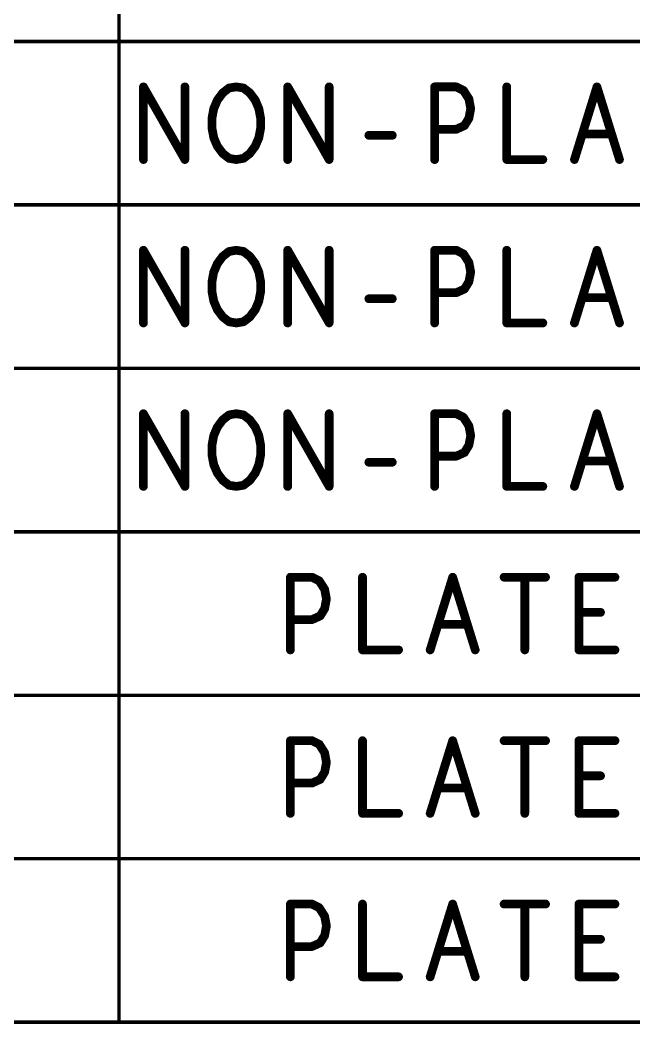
# Model space of a CAD drawing. Extents: x -14.2 to 19.9, y -5.2 to 16.9.
# Drawn here: x 13.244 to 14.299, y -0.372 to 1.354 of the extents above; entities that cross this region are included whole.
import ezdxf

# ---------------------------------------------------------------- set-up
doc = ezdxf.new("R2010")
doc.units = 0
doc.layers.get('0').update_dxf_attribs({"linetype": 'CONTINUOUS'})
doc.layers.add('FAB', color=2, linetype='CONTINUOUS')

# ---------------------------------------------------------------- blocks, each defined once
blk = doc.blocks.new('ROUND_1')
at = {"const_width": 0.003}
blk.add_lwpolyline([(-0.0015, 0, 1), (0.0015, 0, 1)], format="xyb", close=True, dxfattribs=at)
blk = doc.blocks.new('ROUND_105')
at = {"const_width": 0.0075}
blk.add_lwpolyline([(-0.00375, 0, 1), (0.00375, 0, 1)], format="xyb", close=True, dxfattribs=at)

msp = doc.modelspace()

# ---------------------------------------------------------------- linework, layer by layer
at = {"layer": 'FAB'}
for points, const_width in [([(13.4138, 6.3754), (13.4138, -0.3686)], 0.006), ([(8.7328, 1.3174), (15.4598, 1.3174)], 0.006), ([(13.4557, 1.1143), (13.4557, 1.2393)], 0.015), ([(13.4557, 1.2393), (13.527, 1.1143)], 0.015), ([(13.527, 1.1143), (13.527, 1.2393)], 0.015), ([(13.5921, 1.2289), (13.6029, 1.2373)], 0.015), ([(13.6029, 1.2373), (13.6153, 1.2393)], 0.015), ([(13.6153, 1.2393), (13.6277, 1.2373)], 0.015), ([(13.6277, 1.2373), (13.6386, 1.2289)], 0.015), ([(13.7037, 1.1143), (13.7037, 1.2393)], 0.015), ([(13.7037, 1.2393), (13.775, 1.1143)], 0.015), ([(13.775, 1.1143), (13.775, 1.2393)], 0.015), ([(13.9563, 1.1143), (13.9563, 1.2393)], 0.015), ([(13.9563, 1.2393), (13.9935, 1.2393)], 0.015), ([(13.9935, 1.2393), (14.0059, 1.2331)], 0.015), ([(14.0803, 1.2393), (14.0803, 1.1143)], 0.015), ([(14.1966, 1.1143), (14.2353, 1.2393)], 0.015), ([(14.2353, 1.2393), (14.2741, 1.1143)], 0.015), ([(13.5828, 1.2164), (13.5921, 1.2289)], 0.015), ([(13.6386, 1.2289), (13.6479, 1.2164)], 0.015), ([(14.0059, 1.2331), (14.0152, 1.2185)], 0.015), ([(14.0152, 1.2185), (14.0183, 1.2019)], 0.015), ([(13.5735, 1.1852), (13.5766, 1.2019)], 0.015), ([(13.5766, 1.2019), (13.5828, 1.2164)], 0.015), ([(13.6479, 1.2164), (13.6541, 1.2019)], 0.015), ([(13.6541, 1.2019), (13.6572, 1.1852)], 0.015), ([(14.0183, 1.2019), (14.0152, 1.1852)], 0.015), ([(13.5735, 1.1685), (13.5735, 1.1852)], 0.015), ([(13.6572, 1.1852), (13.6572, 1.1685)], 0.015), ([(14.0152, 1.1852), (14.0075, 1.1727)], 0.015), ([(13.5766, 1.1518), (13.5735, 1.1685)], 0.015), ([(13.6572, 1.1685), (13.6541, 1.1518)], 0.015), ([(13.9935, 1.1664), (13.9563, 1.1664)], 0.015), ([(14.0075, 1.1727), (13.9935, 1.1664)], 0.015), ([(13.5828, 1.1373), (13.5766, 1.1518)], 0.015), ([(13.6541, 1.1518), (13.6479, 1.1373)], 0.015), ([(13.8432, 1.156), (13.8835, 1.156)], 0.015), ([(14.2601, 1.1581), (14.2105, 1.1581)], 0.015), ([(13.5921, 1.1248), (13.5828, 1.1373)], 0.015), ([(13.6479, 1.1373), (13.6386, 1.1248)], 0.015), ([(13.6029, 1.1164), (13.5921, 1.1248)], 0.015), ([(13.6153, 1.1143), (13.6029, 1.1164)], 0.015), ([(13.6277, 1.1164), (13.6153, 1.1143)], 0.015), ([(13.6386, 1.1248), (13.6277, 1.1164)], 0.015), ([(14.0803, 1.1143), (14.1423, 1.1143)], 0.015), ([(8.7328, 1.0364), (15.4598, 1.0364)], 0.006), ([(13.4557, 0.8334), (13.4557, 0.9584)], 0.015), ([(13.4557, 0.9584), (13.527, 0.8334)], 0.015), ([(13.527, 0.8334), (13.527, 0.9584)], 0.015), ([(13.5828, 0.9354), (13.5921, 0.9479)], 0.015), ([(13.5921, 0.9479), (13.6029, 0.9563)], 0.015), ([(13.6029, 0.9563), (13.6153, 0.9584)], 0.015), ([(13.6153, 0.9584), (13.6277, 0.9563)], 0.015), ([(13.6277, 0.9563), (13.6386, 0.9479)], 0.015), ([(13.6386, 0.9479), (13.6479, 0.9354)], 0.015), ([(13.7037, 0.8334), (13.7037, 0.9584)], 0.015), ([(13.7037, 0.9584), (13.775, 0.8334)], 0.015), ([(13.775, 0.8334), (13.775, 0.9584)], 0.015), ([(13.9563, 0.8334), (13.9563, 0.9584)], 0.015), ([(13.9563, 0.9584), (13.9935, 0.9584)], 0.015), ([(13.9935, 0.9584), (14.0059, 0.9521)], 0.015), ([(14.0059, 0.9521), (14.0152, 0.9375)], 0.015), ([(14.0803, 0.9584), (14.0803, 0.8334)], 0.015), ([(14.1966, 0.8334), (14.2353, 0.9584)], 0.015), ([(14.2353, 0.9584), (14.2741, 0.8334)], 0.015), ([(13.5766, 0.9209), (13.5828, 0.9354)], 0.015), ([(13.6479, 0.9354), (13.6541, 0.9209)], 0.015), ([(14.0152, 0.9375), (14.0183, 0.9209)], 0.015), ([(13.5735, 0.9042), (13.5766, 0.9209)], 0.015), ([(13.6541, 0.9209), (13.6572, 0.9042)], 0.015), ([(14.0183, 0.9209), (14.0152, 0.9042)], 0.015), ([(13.5735, 0.8875), (13.5735, 0.9042)], 0.015), ([(13.6572, 0.9042), (13.6572, 0.8875)], 0.015), ([(14.0075, 0.8917), (13.9935, 0.8854)], 0.015), ([(14.0152, 0.9042), (14.0075, 0.8917)], 0.015), ([(13.5766, 0.8708), (13.5735, 0.8875)], 0.015), ([(13.6572, 0.8875), (13.6541, 0.8708)], 0.015), ([(13.8432, 0.875), (13.8835, 0.875)], 0.015), ([(13.9935, 0.8854), (13.9563, 0.8854)], 0.015), ([(14.2601, 0.8771), (14.2105, 0.8771)], 0.015), ([(13.5828, 0.8563), (13.5766, 0.8708)], 0.015), ([(13.5921, 0.8438), (13.5828, 0.8563)], 0.015), ([(13.6479, 0.8563), (13.6386, 0.8438)], 0.015), ([(13.6541, 0.8708), (13.6479, 0.8563)], 0.015), ([(13.6029, 0.8354), (13.5921, 0.8438)], 0.015), ([(13.6386, 0.8438), (13.6277, 0.8354)], 0.015), ([(13.6153, 0.8334), (13.6029, 0.8354)], 0.015), ([(13.6277, 0.8354), (13.6153, 0.8334)], 0.015), ([(14.0803, 0.8334), (14.1423, 0.8334)], 0.015), ([(8.7328, 0.7553), (15.4598, 0.7553)], 0.006), ([(13.4557, 0.5524), (13.4557, 0.6774)], 0.015), ([(13.4557, 0.6774), (13.527, 0.5524)], 0.015), ([(13.527, 0.5524), (13.527, 0.6774)], 0.015), ([(13.5828, 0.6544), (13.5921, 0.6669)], 0.015), ([(13.5921, 0.6669), (13.6029, 0.6753)], 0.015), ([(13.6029, 0.6753), (13.6153, 0.6774)], 0.015), ([(13.6153, 0.6774), (13.6277, 0.6753)], 0.015), ([(13.6277, 0.6753), (13.6386, 0.6669)], 0.015), ([(13.6386, 0.6669), (13.6479, 0.6544)], 0.015), ([(13.7037, 0.5524), (13.7037, 0.6774)], 0.015), ([(13.7037, 0.6774), (13.775, 0.5524)], 0.015), ([(13.775, 0.5524), (13.775, 0.6774)], 0.015), ([(13.9563, 0.5524), (13.9563, 0.6774)], 0.015), ([(13.9563, 0.6774), (13.9935, 0.6774)], 0.015), ([(13.9935, 0.6774), (14.0059, 0.6711)], 0.015), ([(14.0059, 0.6711), (14.0152, 0.6565)], 0.015), ([(14.0803, 0.6774), (14.0803, 0.5524)], 0.015), ([(14.1966, 0.5524), (14.2353, 0.6774)], 0.015), ([(14.2353, 0.6774), (14.2741, 0.5524)], 0.015), ([(13.5766, 0.6399), (13.5828, 0.6544)], 0.015), ([(13.6479, 0.6544), (13.6541, 0.6399)], 0.015), ([(14.0152, 0.6565), (14.0183, 0.6399)], 0.015), ([(13.5735, 0.6232), (13.5766, 0.6399)], 0.015), ([(13.6541, 0.6399), (13.6572, 0.6232)], 0.015), ([(14.0183, 0.6399), (14.0152, 0.6232)], 0.015), ([(13.5735, 0.6065), (13.5735, 0.6232)], 0.015), ([(13.6572, 0.6232), (13.6572, 0.6065)], 0.015), ([(14.0152, 0.6232), (14.0075, 0.6107)], 0.015), ([(13.5766, 0.5898), (13.5735, 0.6065)], 0.015), ([(13.6572, 0.6065), (13.6541, 0.5898)], 0.015), ([(13.9935, 0.6044), (13.9563, 0.6044)], 0.015), ([(14.0075, 0.6107), (13.9935, 0.6044)], 0.015), ([(13.5828, 0.5753), (13.5766, 0.5898)], 0.015), ([(13.6541, 0.5898), (13.6479, 0.5753)], 0.015), ([(13.8432, 0.594), (13.8835, 0.594)], 0.015), ([(14.2601, 0.5961), (14.2105, 0.5961)], 0.015), ([(13.5921, 0.5628), (13.5828, 0.5753)], 0.015), ([(13.6029, 0.5544), (13.5921, 0.5628)], 0.015), ([(13.6386, 0.5628), (13.6277, 0.5544)], 0.015), ([(13.6479, 0.5753), (13.6386, 0.5628)], 0.015), ([(13.6153, 0.5524), (13.6029, 0.5544)], 0.015), ([(13.6277, 0.5544), (13.6153, 0.5524)], 0.015), ([(14.0803, 0.5524), (14.1423, 0.5524)], 0.015), ([(8.7328, 0.4743), (15.4598, 0.4743)], 0.006), ([(13.7083, 0.2713), (13.7083, 0.3963)], 0.015), ([(13.7083, 0.3963), (13.7455, 0.3963)], 0.015), ([(13.7455, 0.3963), (13.7579, 0.3901)], 0.015), ([(13.7579, 0.3901), (13.7672, 0.3755)], 0.015), ([(13.8323, 0.3963), (13.8323, 0.2713)], 0.015), ([(13.9486, 0.2713), (13.9873, 0.3963)], 0.015), ([(13.9873, 0.3963), (14.0261, 0.2713)], 0.015), ([(14.0757, 0.3963), (14.147, 0.3963)], 0.015), ([(14.1113, 0.3963), (14.1113, 0.2713)], 0.015), ([(14.2043, 0.2713), (14.2043, 0.3963)], 0.015), ([(14.2043, 0.3963), (14.2663, 0.3963)], 0.015), ([(13.7672, 0.3755), (13.7703, 0.3589)], 0.015), ([(13.7703, 0.3589), (13.7672, 0.3422)], 0.015), ([(13.7672, 0.3422), (13.7595, 0.3297)], 0.015), ([(13.7455, 0.3234), (13.7083, 0.3234)], 0.015), ([(13.7595, 0.3297), (13.7455, 0.3234)], 0.015), ([(14.2415, 0.3359), (14.2043, 0.3359)], 0.015), ([(14.0121, 0.3151), (13.9625, 0.3151)], 0.015), ([(13.8323, 0.2713), (13.8943, 0.2713)], 0.015), ([(14.2663, 0.2713), (14.2043, 0.2713)], 0.015), ([(8.7328, 0.1933), (15.4598, 0.1933)], 0.006), ([(13.7083, -0.0097), (13.7083, 0.1153)], 0.015), ([(13.7083, 0.1153), (13.7455, 0.1153)], 0.015), ([(13.7455, 0.1153), (13.7579, 0.1091)], 0.015), ([(13.8323, 0.1153), (13.8323, -0.0097)], 0.015), ([(13.9486, -0.0097), (13.9873, 0.1153)], 0.015), ([(13.9873, 0.1153), (14.0261, -0.0097)], 0.015), ([(14.0757, 0.1153), (14.147, 0.1153)], 0.015), ([(14.1113, 0.1153), (14.1113, -0.0097)], 0.015), ([(14.2043, -0.0097), (14.2043, 0.1153)], 0.015), ([(14.2043, 0.1153), (14.2663, 0.1153)], 0.015), ([(13.7579, 0.1091), (13.7672, 0.0945)], 0.015), ([(13.7672, 0.0945), (13.7703, 0.0779)], 0.015), ([(13.7703, 0.0779), (13.7672, 0.0612)], 0.015), ([(13.7595, 0.0487), (13.7455, 0.0424)], 0.015), ([(13.7672, 0.0612), (13.7595, 0.0487)], 0.015), ([(14.2415, 0.0549), (14.2043, 0.0549)], 0.015), ([(13.7455, 0.0424), (13.7083, 0.0424)], 0.015), ([(14.0121, 0.0341), (13.9625, 0.0341)], 0.015), ([(13.8323, -0.0097), (13.8943, -0.0097)], 0.015), ([(14.2663, -0.0097), (14.2043, -0.0097)], 0.015), ([(8.7328, -0.0877), (15.4598, -0.0877)], 0.006), ([(13.7083, -0.2907), (13.7083, -0.1656)], 0.015), ([(13.7083, -0.1656), (13.7455, -0.1656)], 0.015), ([(13.7455, -0.1656), (13.7579, -0.1719)], 0.015), ([(13.7579, -0.1719), (13.7672, -0.1865)], 0.015), ([(13.8323, -0.1656), (13.8323, -0.2907)], 0.015), ([(13.9486, -0.2907), (13.9873, -0.1656)], 0.015), ([(13.9873, -0.1656), (14.0261, -0.2907)], 0.015), ([(14.0757, -0.1656), (14.147, -0.1656)], 0.015), ([(14.1113, -0.1656), (14.1113, -0.2907)], 0.015), ([(14.2043, -0.2907), (14.2043, -0.1656)], 0.015), ([(14.2043, -0.1656), (14.2663, -0.1656)], 0.015), ([(13.7672, -0.1865), (13.7703, -0.2031)], 0.015), ([(13.7703, -0.2031), (13.7672, -0.2198)], 0.015), ([(13.7672, -0.2198), (13.7595, -0.2323)], 0.015), ([(14.2415, -0.2261), (14.2043, -0.2261)], 0.015), ([(13.7455, -0.2386), (13.7083, -0.2386)], 0.015), ([(13.7595, -0.2323), (13.7455, -0.2386)], 0.015), ([(14.0121, -0.2469), (13.9625, -0.2469)], 0.015), ([(13.8323, -0.2907), (13.8943, -0.2907)], 0.015), ([(14.2663, -0.2907), (14.2043, -0.2907)], 0.015), ([(15.4598, -0.3686), (8.7328, -0.3686)], 0.006)]:
    msp.add_lwpolyline(points, dxfattribs=dict(at, const_width=const_width))

# ---------------------------------------------------------------- block references
for name, p in [('ROUND_105', (13.4557, 1.2393)), ('ROUND_105', (13.4557, 1.2393)), ('ROUND_105', (13.527, 1.2393)), ('ROUND_105', (13.6029, 1.2373)), ('ROUND_105', (13.6029, 1.2373)), ('ROUND_105', (13.6153, 1.2393)), ('ROUND_105', (13.6153, 1.2393)), ('ROUND_105', (13.6277, 1.2373)), ('ROUND_105', (13.6277, 1.2373)), ('ROUND_105', (13.7037, 1.2393)), ('ROUND_105', (13.7037, 1.2393)), ('ROUND_105', (13.775, 1.2393)), ('ROUND_105', (13.9563, 1.2393)), ('ROUND_105', (13.9563, 1.2393)), ('ROUND_105', (13.9935, 1.2393)), ('ROUND_105', (13.9935, 1.2393)), ('ROUND_105', (14.0803, 1.2393)), ('ROUND_105', (14.2353, 1.2393)), ('ROUND_105', (14.2353, 1.2393)), ('ROUND_105', (13.5921, 1.2289)), ('ROUND_105', (13.5921, 1.2289)), ('ROUND_105', (13.6386, 1.2289)), ('ROUND_105', (13.6386, 1.2289)), ('ROUND_105', (14.0059, 1.2331)), ('ROUND_105', (14.0059, 1.2331)), ('ROUND_105', (14.0152, 1.2185)), ('ROUND_105', (14.0152, 1.2185)), ('ROUND_105', (13.5766, 1.2019)), ('ROUND_105', (13.5766, 1.2019)), ('ROUND_105', (13.5828, 1.2164)), ('ROUND_105', (13.5828, 1.2164)), ('ROUND_105', (13.6479, 1.2164)), ('ROUND_105', (13.6479, 1.2164)), ('ROUND_105', (13.6541, 1.2019)), ('ROUND_105', (13.6541, 1.2019)), ('ROUND_105', (14.0183, 1.2019)), ('ROUND_105', (14.0183, 1.2019)), ('ROUND_105', (13.5735, 1.1852)), ('ROUND_105', (13.5735, 1.1852)), ('ROUND_105', (13.6572, 1.1852)), ('ROUND_105', (13.6572, 1.1852)), ('ROUND_105', (14.0152, 1.1852)), ('ROUND_105', (14.0152, 1.1852)), ('ROUND_105', (13.5735, 1.1685)), ('ROUND_105', (13.5735, 1.1685)), ('ROUND_105', (13.6572, 1.1685)), ('ROUND_105', (13.6572, 1.1685)), ('ROUND_105', (13.9563, 1.1664)), ('ROUND_105', (13.9935, 1.1664)), ('ROUND_105', (13.9935, 1.1664)), ('ROUND_105', (14.0075, 1.1727)), ('ROUND_105', (14.0075, 1.1727)), ('ROUND_105', (13.5766, 1.1518)), ('ROUND_105', (13.5766, 1.1518)), ('ROUND_105', (13.6541, 1.1518)), ('ROUND_105', (13.6541, 1.1518)), ('ROUND_105', (13.8432, 1.156)), ('ROUND_105', (13.8835, 1.156)), ('ROUND_105', (14.2105, 1.1581)), ('ROUND_105', (14.2601, 1.1581)), ('ROUND_105', (13.5828, 1.1373)), ('ROUND_105', (13.5828, 1.1373)), ('ROUND_105', (13.6479, 1.1373)), ('ROUND_105', (13.6479, 1.1373)), ('ROUND_105', (13.4557, 1.1143)), ('ROUND_105', (13.527, 1.1143)), ('ROUND_105', (13.527, 1.1143)), ('ROUND_105', (13.5921, 1.1248)), ('ROUND_105', (13.5921, 1.1248)), ('ROUND_105', (13.6029, 1.1164)), ('ROUND_105', (13.6029, 1.1164)), ('ROUND_105', (13.6153, 1.1143)), ('ROUND_105', (13.6153, 1.1143)), ('ROUND_105', (13.6277, 1.1164)), ('ROUND_105', (13.6277, 1.1164)), ('ROUND_105', (13.6386, 1.1248)), ('ROUND_105', (13.6386, 1.1248)), ('ROUND_105', (13.7037, 1.1143)), ('ROUND_105', (13.775, 1.1143)), ('ROUND_105', (13.775, 1.1143)), ('ROUND_105', (13.9563, 1.1143)), ('ROUND_105', (14.0803, 1.1143)), ('ROUND_105', (14.0803, 1.1143)), ('ROUND_105', (14.1423, 1.1143)), ('ROUND_105', (14.1966, 1.1143)), ('ROUND_105', (14.2741, 1.1143)), ('ROUND_105', (13.4557, 0.9584)), ('ROUND_105', (13.4557, 0.9584)), ('ROUND_105', (13.527, 0.9584)), ('ROUND_105', (13.5921, 0.9479)), ('ROUND_105', (13.5921, 0.9479)), ('ROUND_105', (13.6029, 0.9563)), ('ROUND_105', (13.6029, 0.9563)), ('ROUND_105', (13.6153, 0.9584)), ('ROUND_105', (13.6153, 0.9584)), ('ROUND_105', (13.6277, 0.9563)), ('ROUND_105', (13.6277, 0.9563)), ('ROUND_105', (13.6386, 0.9479)), ('ROUND_105', (13.6386, 0.9479)), ('ROUND_105', (13.7037, 0.9584)), ('ROUND_105', (13.7037, 0.9584)), ('ROUND_105', (13.775, 0.9584)), ('ROUND_105', (13.9563, 0.9584)), ('ROUND_105', (13.9563, 0.9584)), ('ROUND_105', (13.9935, 0.9584)), ('ROUND_105', (13.9935, 0.9584)), ('ROUND_105', (14.0059, 0.9521)), ('ROUND_105', (14.0059, 0.9521)), ('ROUND_105', (14.0803, 0.9584)), ('ROUND_105', (14.2353, 0.9584)), ('ROUND_105', (14.2353, 0.9584)), ('ROUND_105', (13.5828, 0.9354)), ('ROUND_105', (13.5828, 0.9354)), ('ROUND_105', (13.6479, 0.9354)), ('ROUND_105', (13.6479, 0.9354)), ('ROUND_105', (14.0152, 0.9375)), ('ROUND_105', (14.0152, 0.9375)), ('ROUND_105', (13.5766, 0.9209)), ('ROUND_105', (13.5766, 0.9209)), ('ROUND_105', (13.6541, 0.9209)), ('ROUND_105', (13.6541, 0.9209)), ('ROUND_105', (14.0183, 0.9209)), ('ROUND_105', (14.0183, 0.9209)), ('ROUND_105', (13.5735, 0.9042)), ('ROUND_105', (13.5735, 0.9042)), ('ROUND_105', (13.6572, 0.9042)), ('ROUND_105', (13.6572, 0.9042)), ('ROUND_105', (14.0075, 0.8917)), ('ROUND_105', (14.0075, 0.8917)), ('ROUND_105', (14.0152, 0.9042)), ('ROUND_105', (14.0152, 0.9042)), ('ROUND_105', (13.5735, 0.8875)), ('ROUND_105', (13.5735, 0.8875)), ('ROUND_105', (13.6572, 0.8875)), ('ROUND_105', (13.6572, 0.8875)), ('ROUND_105', (13.8432, 0.875)), ('ROUND_105', (13.8835, 0.875)), ('ROUND_105', (13.9563, 0.8854)), ('ROUND_105', (13.9935, 0.8854)), ('ROUND_105', (13.9935, 0.8854)), ('ROUND_105', (14.2105, 0.8771)), ('ROUND_105', (14.2601, 0.8771)), ('ROUND_105', (13.5766, 0.8708)), ('ROUND_105', (13.5766, 0.8708)), ('ROUND_105', (13.5828, 0.8563)), ('ROUND_105', (13.5828, 0.8563)), ('ROUND_105', (13.6479, 0.8563)), ('ROUND_105', (13.6479, 0.8563)), ('ROUND_105', (13.6541, 0.8708)), ('ROUND_105', (13.6541, 0.8708)), ('ROUND_105', (13.5921, 0.8438)), ('ROUND_105', (13.5921, 0.8438)), ('ROUND_105', (13.6386, 0.8438)), ('ROUND_105', (13.6386, 0.8438)), ('ROUND_105', (13.4557, 0.8334)), ('ROUND_105', (13.527, 0.8334)), ('ROUND_105', (13.527, 0.8334)), ('ROUND_105', (13.6029, 0.8354)), ('ROUND_105', (13.6029, 0.8354)), ('ROUND_105', (13.6153, 0.8334)), ('ROUND_105', (13.6153, 0.8334)), ('ROUND_105', (13.6277, 0.8354)), ('ROUND_105', (13.6277, 0.8354)), ('ROUND_105', (13.7037, 0.8334)), ('ROUND_105', (13.775, 0.8334)), ('ROUND_105', (13.775, 0.8334)), ('ROUND_105', (13.9563, 0.8334)), ('ROUND_105', (14.0803, 0.8334)), ('ROUND_105', (14.0803, 0.8334)), ('ROUND_105', (14.1423, 0.8334)), ('ROUND_105', (14.1966, 0.8334)), ('ROUND_105', (14.2741, 0.8334)), ('ROUND_105', (13.4557, 0.6774)), ('ROUND_105', (13.4557, 0.6774)), ('ROUND_105', (13.527, 0.6774)), ('ROUND_105', (13.5921, 0.6669)), ('ROUND_105', (13.5921, 0.6669)), ('ROUND_105', (13.6029, 0.6753)), ('ROUND_105', (13.6029, 0.6753)), ('ROUND_105', (13.6153, 0.6774)), ('ROUND_105', (13.6153, 0.6774)), ('ROUND_105', (13.6277, 0.6753)), ('ROUND_105', (13.6277, 0.6753)), ('ROUND_105', (13.6386, 0.6669)), ('ROUND_105', (13.6386, 0.6669)), ('ROUND_105', (13.7037, 0.6774)), ('ROUND_105', (13.7037, 0.6774)), ('ROUND_105', (13.775, 0.6774)), ('ROUND_105', (13.9563, 0.6774)), ('ROUND_105', (13.9563, 0.6774)), ('ROUND_105', (13.9935, 0.6774)), ('ROUND_105', (13.9935, 0.6774)), ('ROUND_105', (14.0059, 0.6711)), ('ROUND_105', (14.0059, 0.6711)), ('ROUND_105', (14.0803, 0.6774)), ('ROUND_105', (14.2353, 0.6774)), ('ROUND_105', (14.2353, 0.6774)), ('ROUND_105', (13.5828, 0.6544)), ('ROUND_105', (13.5828, 0.6544)), ('ROUND_105', (13.6479, 0.6544)), ('ROUND_105', (13.6479, 0.6544)), ('ROUND_105', (14.0152, 0.6565)), ('ROUND_105', (14.0152, 0.6565)), ('ROUND_105', (13.5766, 0.6399)), ('ROUND_105', (13.5766, 0.6399)), ('ROUND_105', (13.6541, 0.6399)), ('ROUND_105', (13.6541, 0.6399)), ('ROUND_105', (14.0183, 0.6399)), ('ROUND_105', (14.0183, 0.6399)), ('ROUND_105', (13.5735, 0.6232)), ('ROUND_105', (13.5735, 0.6232)), ('ROUND_105', (13.6572, 0.6232)), ('ROUND_105', (13.6572, 0.6232)), ('ROUND_105', (14.0152, 0.6232)), ('ROUND_105', (14.0152, 0.6232)), ('ROUND_105', (13.5735, 0.6065)), ('ROUND_105', (13.5735, 0.6065)), ('ROUND_105', (13.6572, 0.6065)), ('ROUND_105', (13.6572, 0.6065)), ('ROUND_105', (13.9563, 0.6044)), ('ROUND_105', (13.9935, 0.6044)), ('ROUND_105', (13.9935, 0.6044)), ('ROUND_105', (14.0075, 0.6107)), ('ROUND_105', (14.0075, 0.6107)), ('ROUND_105', (13.5766, 0.5898)), ('ROUND_105', (13.5766, 0.5898)), ('ROUND_105', (13.6541, 0.5898)), ('ROUND_105', (13.6541, 0.5898)), ('ROUND_105', (13.8432, 0.594)), ('ROUND_105', (13.8835, 0.594)), ('ROUND_105', (14.2105, 0.5961)), ('ROUND_105', (14.2601, 0.5961)), ('ROUND_105', (13.5828, 0.5753)), ('ROUND_105', (13.5828, 0.5753)), ('ROUND_105', (13.5921, 0.5628)), ('ROUND_105', (13.5921, 0.5628)), ('ROUND_105', (13.6386, 0.5628)), ('ROUND_105', (13.6386, 0.5628)), ('ROUND_105', (13.6479, 0.5753)), ('ROUND_105', (13.6479, 0.5753)), ('ROUND_105', (13.4557, 0.5524)), ('ROUND_105', (13.527, 0.5524)), ('ROUND_105', (13.527, 0.5524)), ('ROUND_105', (13.6029, 0.5544)), ('ROUND_105', (13.6029, 0.5544)), ('ROUND_105', (13.6153, 0.5524)), ('ROUND_105', (13.6153, 0.5524)), ('ROUND_105', (13.6277, 0.5544)), ('ROUND_105', (13.6277, 0.5544)), ('ROUND_105', (13.7037, 0.5524)), ('ROUND_105', (13.775, 0.5524)), ('ROUND_105', (13.775, 0.5524)), ('ROUND_105', (13.9563, 0.5524)), ('ROUND_105', (14.0803, 0.5524)), ('ROUND_105', (14.0803, 0.5524)), ('ROUND_105', (14.1423, 0.5524)), ('ROUND_105', (14.1966, 0.5524)), ('ROUND_105', (14.2741, 0.5524)), ('ROUND_105', (13.7083, 0.3963)), ('ROUND_105', (13.7083, 0.3963)), ('ROUND_105', (13.7455, 0.3963)), ('ROUND_105', (13.7455, 0.3963)), ('ROUND_105', (13.7579, 0.3901)), ('ROUND_105', (13.7579, 0.3901)), ('ROUND_105', (13.8323, 0.3963)), ('ROUND_105', (13.9873, 0.3963)), ('ROUND_105', (13.9873, 0.3963)), ('ROUND_105', (14.0757, 0.3963)), ('ROUND_105', (14.1113, 0.3963)), ('ROUND_105', (14.147, 0.3963)), ('ROUND_105', (14.2043, 0.3963)), ('ROUND_105', (14.2043, 0.3963)), ('ROUND_105', (14.2663, 0.3963)), ('ROUND_105', (13.7672, 0.3755)), ('ROUND_105', (13.7672, 0.3755)), ('ROUND_105', (13.7703, 0.3589)), ('ROUND_105', (13.7703, 0.3589)), ('ROUND_105', (13.7672, 0.3422)), ('ROUND_105', (13.7672, 0.3422)), ('ROUND_105', (13.7083, 0.3234)), ('ROUND_105', (13.7455, 0.3234)), ('ROUND_105', (13.7455, 0.3234)), ('ROUND_105', (13.7595, 0.3297)), ('ROUND_105', (13.7595, 0.3297)), ('ROUND_105', (14.2043, 0.3359)), ('ROUND_105', (14.2415, 0.3359)), ('ROUND_105', (13.9625, 0.3151)), ('ROUND_105', (14.0121, 0.3151)), ('ROUND_105', (13.7083, 0.2713)), ('ROUND_105', (13.8323, 0.2713)), ('ROUND_105', (13.8323, 0.2713)), ('ROUND_105', (13.8943, 0.2713)), ('ROUND_105', (13.9486, 0.2713)), ('ROUND_105', (14.0261, 0.2713)), ('ROUND_105', (14.1113, 0.2713)), ('ROUND_105', (14.2043, 0.2713)), ('ROUND_105', (14.2043, 0.2713)), ('ROUND_105', (14.2663, 0.2713)), ('ROUND_105', (13.7083, 0.1153)), ('ROUND_105', (13.7083, 0.1153)), ('ROUND_105', (13.7455, 0.1153)), ('ROUND_105', (13.7455, 0.1153)), ('ROUND_105', (13.8323, 0.1153)), ('ROUND_105', (13.9873, 0.1153)), ('ROUND_105', (13.9873, 0.1153)), ('ROUND_105', (14.0757, 0.1153)), ('ROUND_105', (14.1113, 0.1153)), ('ROUND_105', (14.147, 0.1153)), ('ROUND_105', (14.2043, 0.1153)), ('ROUND_105', (14.2043, 0.1153)), ('ROUND_105', (14.2663, 0.1153)), ('ROUND_105', (13.7579, 0.1091)), ('ROUND_105', (13.7579, 0.1091)), ('ROUND_105', (13.7672, 0.0945)), ('ROUND_105', (13.7672, 0.0945)), ('ROUND_105', (13.7703, 0.0779)), ('ROUND_105', (13.7703, 0.0779)), ('ROUND_105', (13.7595, 0.0487)), ('ROUND_105', (13.7595, 0.0487)), ('ROUND_105', (13.7672, 0.0612)), ('ROUND_105', (13.7672, 0.0612)), ('ROUND_105', (14.2043, 0.0549)), ('ROUND_105', (14.2415, 0.0549)), ('ROUND_105', (13.7083, 0.0424)), ('ROUND_105', (13.7455, 0.0424)), ('ROUND_105', (13.7455, 0.0424)), ('ROUND_105', (13.9625, 0.0341)), ('ROUND_105', (14.0121, 0.0341)), ('ROUND_105', (13.7083, -0.0097)), ('ROUND_105', (13.8323, -0.0097)), ('ROUND_105', (13.8323, -0.0097)), ('ROUND_105', (13.8943, -0.0097)), ('ROUND_105', (13.9486, -0.0097)), ('ROUND_105', (14.0261, -0.0097)), ('ROUND_105', (14.1113, -0.0097)), ('ROUND_105', (14.2043, -0.0097)), ('ROUND_105', (14.2043, -0.0097)), ('ROUND_105', (14.2663, -0.0097)), ('ROUND_105', (13.7083, -0.1656)), ('ROUND_105', (13.7083, -0.1656)), ('ROUND_105', (13.7455, -0.1656)), ('ROUND_105', (13.7455, -0.1656)), ('ROUND_105', (13.7579, -0.1719)), ('ROUND_105', (13.7579, -0.1719)), ('ROUND_105', (13.8323, -0.1656)), ('ROUND_105', (13.9873, -0.1656)), ('ROUND_105', (13.9873, -0.1656)), ('ROUND_105', (14.0757, -0.1656)), ('ROUND_105', (14.1113, -0.1656)), ('ROUND_105', (14.147, -0.1656)), ('ROUND_105', (14.2043, -0.1656)), ('ROUND_105', (14.2043, -0.1656)), ('ROUND_105', (14.2663, -0.1656)), ('ROUND_105', (13.7672, -0.1865)), ('ROUND_105', (13.7672, -0.1865)), ('ROUND_105', (13.7703, -0.2031)), ('ROUND_105', (13.7703, -0.2031)), ('ROUND_105', (13.7672, -0.2198)), ('ROUND_105', (13.7672, -0.2198)), ('ROUND_105', (14.2043, -0.2261)), ('ROUND_105', (14.2415, -0.2261)), ('ROUND_105', (13.7083, -0.2386)), ('ROUND_105', (13.7455, -0.2386)), ('ROUND_105', (13.7455, -0.2386)), ('ROUND_105', (13.7595, -0.2323)), ('ROUND_105', (13.7595, -0.2323)), ('ROUND_105', (13.9625, -0.2469)), ('ROUND_105', (14.0121, -0.2469)), ('ROUND_105', (13.7083, -0.2907)), ('ROUND_105', (13.8323, -0.2907)), ('ROUND_105', (13.8323, -0.2907)), ('ROUND_105', (13.8943, -0.2907)), ('ROUND_105', (13.9486, -0.2907)), ('ROUND_105', (14.0261, -0.2907)), ('ROUND_105', (14.1113, -0.2907)), ('ROUND_105', (14.2043, -0.2907)), ('ROUND_105', (14.2043, -0.2907)), ('ROUND_105', (14.2663, -0.2907)), ('ROUND_1', (13.4138, -0.3686))]:
    msp.add_blockref(name, p, dxfattribs=at)

doc.saveas('drawing.dxf')
